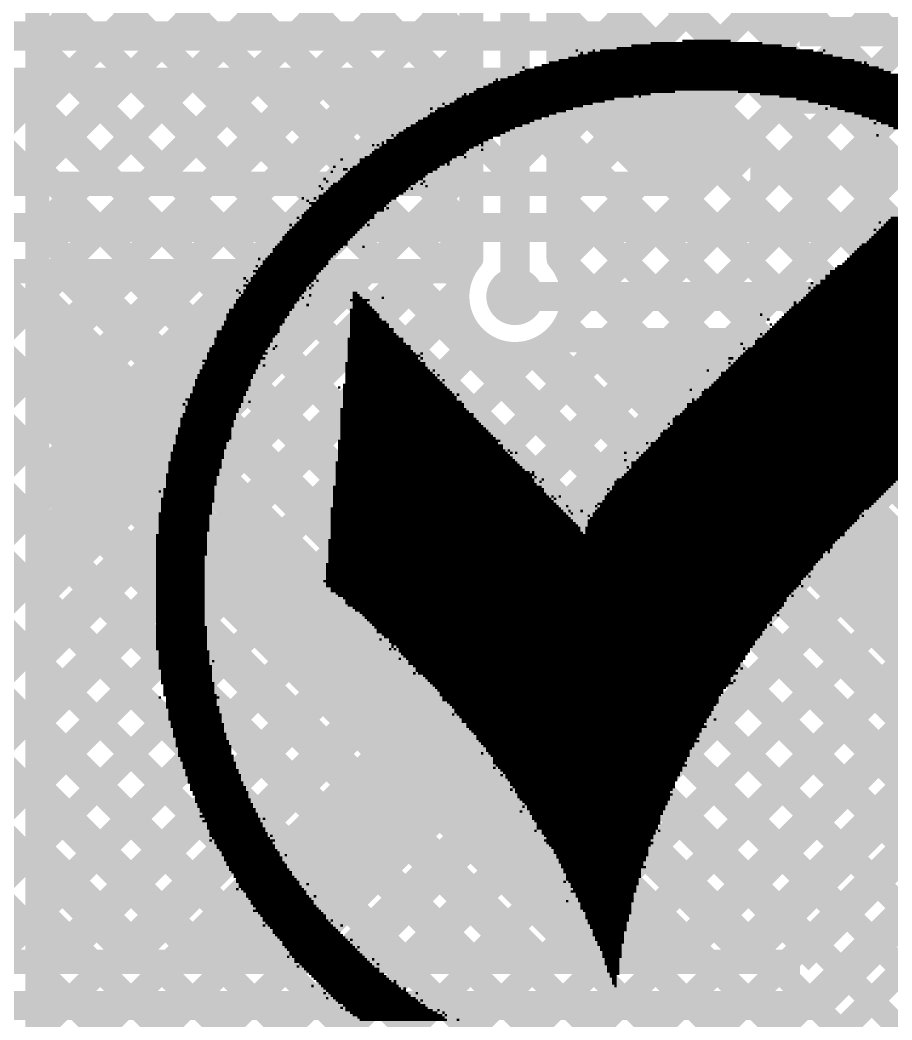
# Model space of a CAD drawing. Header units: millimetres. Extents: x 0.79 to 4.38, y 0.99 to 3.94.
# Drawn here: x 1.6088 to 1.9685, y 2.054 to 2.4666 of the extents above; entities that cross this region are included whole.
import ezdxf

# ---------------------------------------------------------------- set-up
doc = ezdxf.new("R2010")
doc.units = ezdxf.units.MM
doc.header["$MEASUREMENT"] = 0
for name, color, linetype in [('BottomLayer', 5, 'Continuous'), ('MultiLayer', 9, 'Continuous'), ('TopLayer', 1, 'Continuous'), ('TopOverlay', 2, 'Continuous'), ('ViaHoleLayer', 16, 'Continuous')]:
    doc.layers.add(name, color=color, linetype=linetype)

msp = doc.modelspace()

# ---------------------------------------------------------------- linework, layer by layer
at = {"layer": 'BottomLayer'}
for points, const_width in [([(1.53218, 2.86), (1.9304, 2.46179)], 0.012), ([(1.616, 2.738), (1.92, 2.434)], 0.012), ([(1.09672, 2.69337), (1.71209, 2.078)], 0.01), ([(1.09672, 2.66509), (1.68381, 2.078)], 0.01), ([(1.9304, 2.46179), (2.65479, 2.46179)], 0.012), ([(1.425, 2.46), (1.85582, 2.46)], 0.012), ([(1.85582, 2.46), (1.91001, 2.40581)], 0.012), ([(1.47379, 2.442), (1.84836, 2.442)], 0.01), ([(1.57437, 2.442), (1.61737, 2.399)], 0.01), ([(1.57876, 2.399), (1.62176, 2.442)], 0.01), ([(1.60265, 2.442), (1.64565, 2.399)], 0.01), ([(1.60704, 2.399), (1.65004, 2.442)], 0.01), ([(1.63094, 2.442), (1.67394, 2.399)], 0.01), ([(1.63532, 2.399), (1.67832, 2.442)], 0.01), ([(1.65922, 2.442), (1.70222, 2.399)], 0.01), ([(1.66361, 2.399), (1.70661, 2.442)], 0.01), ([(1.68751, 2.442), (1.73051, 2.399)], 0.01), ([(1.69189, 2.399), (1.73489, 2.442)], 0.01), ([(1.71579, 2.442), (1.75879, 2.399)], 0.01), ([(1.72018, 2.399), (1.76318, 2.442)], 0.01), ([(1.74407, 2.442), (1.78707, 2.399)], 0.01), ([(1.74846, 2.399), (1.79146, 2.442)], 0.01), ([(1.77236, 2.442), (1.81536, 2.399)], 0.01), ([(1.77675, 2.399), (1.81975, 2.442)], 0.01), ([(1.80064, 2.442), (1.84364, 2.399)], 0.01), ([(1.80503, 2.399), (1.84803, 2.442)], 0.01), ([(1.82893, 2.442), (1.87193, 2.399)], 0.01), ([(1.84836, 2.442), (1.89136, 2.399)], 0.01), ([(1.92, 2.434), (2.488, 2.434)], 0.012), ([(1.83331, 2.399), (1.86234, 2.42802)], 0.01), ([(1.8616, 2.399), (1.87648, 2.41388)], 0.01), ([(1.91001, 2.40581), (2.63081, 2.40581)], 0.012), ([(1.52847, 2.399), (1.89136, 2.399)], 0.01), ([(1.52847, 2.381), (2.461, 2.381)], 0.012), ([(1.034, 1.76939), (1.62761, 2.363)], 0.01), ([(1.39617, 2.10327), (1.65589, 2.363)], 0.01), ([(1.43262, 2.11144), (1.68418, 2.363)], 0.01), ([(1.45317, 2.10371), (1.71246, 2.363)], 0.01), ([(1.46759, 2.08984), (1.74075, 2.363)], 0.01), ([(1.48403, 2.078), (1.76903, 2.363)], 0.01), ([(1.53593, 2.363), (1.79162, 2.363)], 0.01), ([(1.54023, 2.363), (1.82523, 2.078)], 0.01), ([(1.56852, 2.363), (1.85352, 2.078)], 0.01), ([(1.5968, 2.363), (1.8818, 2.078)], 0.01), ([(1.62508, 2.363), (1.91008, 2.078)], 0.01), ([(1.65337, 2.363), (1.93446, 2.08191)], 0.01), ([(1.68165, 2.363), (1.9486, 2.09605)], 0.01), ([(1.70994, 2.363), (1.96274, 2.1102)], 0.01), ([(1.73822, 2.363), (1.97688, 2.12434)], 0.01), ([(1.76651, 2.363), (1.99103, 2.13848)], 0.01), ([(1.51231, 2.078), (1.78932, 2.355)], 0.01), ([(1.813, 2.35253), (2.631, 2.35253)], 0.012), ([(1.52394, 2.35101), (1.79695, 2.078)], 0.01), ([(1.50988, 2.33679), (1.76866, 2.078)], 0.01), ([(1.5406, 2.078), (1.79726, 2.33466)], 0.01), ([(1.59717, 2.078), (1.85369, 2.33453)], 0.01), ([(1.62545, 2.078), (1.88198, 2.33453)], 0.01), ([(1.65374, 2.078), (1.91026, 2.33453)], 0.01), ([(1.68202, 2.078), (1.93855, 2.33453)], 0.01), ([(1.7103, 2.078), (1.96683, 2.33453)], 0.01), ([(1.73859, 2.078), (1.99512, 2.33453)], 0.01), ([(1.76687, 2.078), (2.0234, 2.33453)], 0.01), ([(1.79516, 2.078), (2.05168, 2.33453)], 0.01), ([(1.82344, 2.078), (2.07997, 2.33453)], 0.01), ([(1.82552, 2.33227), (2.00517, 2.15262)], 0.01), ([(1.82859, 2.33453), (2.61541, 2.33453)], 0.01), ([(1.85155, 2.33453), (2.01931, 2.16677)], 0.01), ([(1.87983, 2.33453), (2.03345, 2.18091)], 0.01), ([(1.90812, 2.33453), (2.04759, 2.19505)], 0.01), ([(1.9364, 2.33453), (2.06174, 2.20919)], 0.01), ([(1.96468, 2.33453), (2.07588, 2.22333)], 0.01), ([(1.56888, 2.078), (1.82097, 2.33009)], 0.01), ([(1.49945, 2.31893), (1.74038, 2.078)], 0.01), ([(1.85173, 2.078), (2.08878, 2.31505)], 0.01), ([(1.88001, 2.078), (2.08885, 2.28684)], 0.01), ([(1.90829, 2.078), (2.10749, 2.27719)], 0.01), ([(1.93054, 2.078), (2.12724, 2.2747)], 0.01), ([(1.938, 2.06), (2.143, 2.265)], 0.012), ([(1.47689, 2.25663), (1.65553, 2.078)], 0.01), ([(1.47047, 2.23477), (1.62724, 2.078)], 0.01), ([(1.47379, 2.078), (1.93054, 2.078)], 0.01), ([(1.425, 2.06), (1.938, 2.06)], 0.012)]:
    msp.add_lwpolyline(points, dxfattribs=dict(at, const_width=const_width))
at = {"layer": 'BottomLayer', "const_width": 0.01}
msp.add_lwpolyline([(1.82859, 2.33453, -0.816914), (1.79162, 2.363)], format="xyb", dxfattribs=at)
at = {"layer": 'BottomLayer'}
for points, const_width in [([(1.78912, 2.363, 1), (1.79412, 2.363, 1)], 0.005), ([(1.80709, 2.35253, 1), (1.81891, 2.35253, 1)], 0.01181), ([(1.82609, 2.33453, 1), (1.83109, 2.33453, 1)], 0.005)]:
    msp.add_lwpolyline(points, format="xyb", close=True, dxfattribs=dict(at, const_width=const_width))
at = {"layer": 'MultiLayer', "const_width": 0.01181}
msp.add_lwpolyline([(1.80709, 2.35253, 1), (1.81891, 2.35253, 1)], format="xyb", close=True, dxfattribs=at)
at = {"layer": 'TopLayer'}
for points, const_width in [([(1.813, 2.35253), (1.813, 3.136)], 0.012), ([(1.795, 2.36811), (1.795, 3.12041)], 0.01), ([(1.831, 2.36811), (1.831, 3.12041)], 0.01), ([(1.616, 1.7615), (1.616, 2.98954)], 0.01), ([(1.831, 2.46739), (2.09367, 2.73006)], 0.01), ([(1.831, 2.44194), (2.09367, 2.70461)], 0.01), ([(1.831, 2.41648), (2.09367, 2.67915)], 0.01), ([(1.831, 2.39103), (2.09367, 2.6537)], 0.01), ([(1.616, 2.63512), (1.795, 2.45612)], 0.01), ([(1.616, 2.45604), (1.795, 2.63504)], 0.01), ([(1.83213, 2.3667), (2.09367, 2.62824)], 0.01), ([(1.616, 2.60967), (1.795, 2.43067)], 0.01), ([(1.616, 2.43059), (1.795, 2.60959)], 0.01), ([(1.831, 2.59831), (2.038, 2.39131)], 0.01), ([(1.616, 2.58421), (1.795, 2.40521)], 0.01), ([(1.616, 2.40513), (1.795, 2.58413)], 0.01), ([(1.831, 2.57286), (2.038, 2.36586)], 0.01), ([(1.616, 2.55875), (1.795, 2.37975)], 0.01), ([(1.616, 2.37967), (1.795, 2.55867)], 0.01), ([(1.831, 2.5474), (2.038, 2.3404)], 0.01), ([(1.83544, 2.34455), (2.03401, 2.54312)], 0.01), ([(1.616, 2.5333), (1.79013, 2.35917)], 0.01), ([(1.616, 2.35422), (1.795, 2.53322)], 0.01), ([(1.831, 2.52195), (2.038, 2.31495)], 0.01), ([(1.616, 2.09966), (2.03657, 2.52023)], 0.01), ([(1.616, 2.50784), (2.19932, 1.92452)], 0.01), ([(1.616, 2.32876), (1.795, 2.50776)], 0.01), ([(1.616, 2.0742), (2.038, 2.4962)], 0.01), ([(1.831, 2.49649), (2.38643, 1.94106)], 0.01), ([(1.616, 2.48239), (2.40739, 1.691)], 0.01), ([(1.616, 2.30331), (1.795, 2.48231)], 0.01), ([(1.831, 2.47103), (2.36203, 1.94)], 0.01), ([(1.616, 2.04875), (2.038, 2.47075)], 0.01), ([(1.616, 2.45693), (2.38193, 1.691)], 0.01), ([(1.616, 2.27785), (1.795, 2.45685)], 0.01), ([(1.616, 2.02329), (2.038, 2.44529)], 0.01), ([(1.831, 2.44558), (2.33658, 1.94)], 0.01), ([(1.616, 2.43148), (2.35648, 1.691)], 0.01), ([(1.616, 2.25239), (1.795, 2.4314)], 0.01), ([(1.616, 1.99784), (2.038, 2.41984)], 0.01), ([(1.831, 2.42012), (2.31112, 1.94)], 0.01), ([(1.616, 2.40602), (2.33102, 1.691)], 0.01), ([(1.616, 2.22694), (1.795, 2.40594)], 0.01), ([(1.616, 1.97238), (2.038, 2.39438)], 0.01), ([(1.831, 2.39467), (2.28567, 1.94)], 0.01), ([(1.616, 2.38056), (2.30556, 1.691)], 0.01), ([(1.616, 2.20148), (1.795, 2.38048)], 0.01), ([(1.616, 1.94693), (2.038, 2.36893)], 0.01), ([(1.831, 2.36921), (2.26021, 1.94)], 0.01), ([(1.616, 2.35511), (2.23061, 1.7405)], 0.01), ([(1.616, 2.17603), (1.78939, 2.34942)], 0.01), ([(1.616, 1.92147), (2.038, 2.34347)], 0.01), ([(1.83381, 2.34095), (2.22999, 1.94476)], 0.01), ([(1.616, 2.15057), (1.79882, 2.3334)], 0.01), ([(1.616, 2.12512), (1.82098, 2.33009)], 0.01), ([(1.616, 2.32965), (2.20515, 1.7405)], 0.01), ([(1.81964, 2.32966), (2.20845, 1.94085)], 0.01), ([(1.616, 1.89601), (2.038, 2.31801)], 0.01), ([(1.616, 2.3042), (2.1797, 1.7405)], 0.01), ([(1.616, 1.87056), (2.04162, 2.29618)], 0.01), ([(1.616, 1.8451), (2.05422, 2.28332)], 0.01), ([(1.616, 2.27874), (2.15424, 1.7405)], 0.01), ([(1.616, 1.81965), (2.06695, 2.2706)], 0.01), ([(1.616, 1.79419), (2.07968, 2.25787)], 0.01), ([(1.616, 2.25329), (2.12879, 1.7405)], 0.01), ([(1.616, 1.76873), (2.0924, 2.24514)], 0.01), ([(1.63422, 1.7615), (2.10513, 2.23241)], 0.01), ([(1.616, 2.22783), (2.10333, 1.7405)], 0.01), ([(1.65968, 1.7615), (2.11786, 2.21968)], 0.01), ([(1.68513, 1.7615), (2.13059, 2.20696)], 0.01), ([(1.616, 2.20237), (2.07787, 1.7405)], 0.01), ([(1.616, 2.17692), (2.05242, 1.7405)], 0.01), ([(1.616, 2.15146), (2.02696, 1.7405)], 0.01), ([(1.616, 2.12601), (2.00151, 1.7405)], 0.01), ([(1.616, 2.10055), (1.97605, 1.7405)], 0.01), ([(1.616, 2.07509), (1.95629, 1.7348)], 0.01), ([(1.616, 2.04964), (1.94759, 1.71805)], 0.01)]:
    msp.add_lwpolyline(points, dxfattribs=dict(at, const_width=const_width))
at = {"layer": 'TopLayer', "const_width": 0.01}
for points in [[(1.83681, 2.35253, -1.440035), (1.795, 2.36811)], [(1.831, 2.36811, -0.18034), (1.83681, 2.35253)]]:
    msp.add_lwpolyline(points, format="xyb", dxfattribs=at)
at = {"layer": 'TopLayer'}
for points, const_width in [([(1.7925, 2.36811, 1), (1.7975, 2.36811, 1)], 0.005), ([(1.8285, 2.36811, 1), (1.8335, 2.36811, 1)], 0.005), ([(1.80709, 2.35253, 1), (1.81891, 2.35253, 1)], 0.01181), ([(1.83431, 2.35253, 1), (1.83931, 2.35253, 1)], 0.005), ([(1.83431, 2.35253, 1), (1.83931, 2.35253, 1)], 0.005)]:
    msp.add_lwpolyline(points, format="xyb", close=True, dxfattribs=dict(at, const_width=const_width))
at = {"layer": 'TopOverlay', "const_width": 0.001}
for points in [[(1.855, 2.455), (1.929, 2.455)], [(1.861, 2.456), (1.923, 2.456)], [(1.869, 2.457), (1.915, 2.457)], [(1.882, 2.458), (1.902, 2.458)], [(1.835, 2.451), (1.948, 2.451)], [(1.838, 2.454), (1.839, 2.454)], [(1.839, 2.452), (1.944, 2.452)], [(1.84, 2.453), (1.841, 2.453)], [(1.843, 2.453), (1.94, 2.453)], [(1.845, 2.454), (1.846, 2.454)], [(1.848, 2.454), (1.936, 2.454)], [(1.94, 2.454), (1.941, 2.454)], [(1.816, 2.447), (1.817, 2.447)], [(1.821, 2.447), (1.963, 2.447)], [(1.824, 2.448), (1.959, 2.448)], [(1.827, 2.449), (1.956, 2.449)], [(1.831, 2.45), (1.953, 2.45)], [(1.957, 2.449), (1.958, 2.449)], [(1.81, 2.443), (1.973, 2.443)], [(1.813, 2.444), (1.971, 2.444)], [(1.815, 2.445), (1.968, 2.445)], [(1.817, 2.446), (1.965, 2.446)], [(1.8, 2.439), (1.983, 2.439)], [(1.802, 2.44), (1.981, 2.44)], [(1.804, 2.441), (1.979, 2.441)], [(1.805, 2.442), (1.806, 2.442)], [(1.807, 2.442), (1.976, 2.442)], [(1.791, 2.435), (1.862, 2.435)], [(1.792, 2.436), (1.793, 2.436)], [(1.794, 2.436), (1.869, 2.436)], [(1.796, 2.437), (1.879, 2.437)], [(1.797, 2.438), (1.986, 2.438)], [(1.864, 2.435), (1.865, 2.435)], [(1.905, 2.437), (1.987, 2.437)], [(1.914, 2.436), (1.99, 2.436)], [(1.922, 2.435), (1.991, 2.435)], [(1.778, 2.43), (1.779, 2.43)], [(1.781, 2.43), (1.837, 2.43)], [(1.783, 2.432), (1.784, 2.432)], [(1.784, 2.431), (1.841, 2.431)], [(1.786, 2.432), (1.845, 2.432)], [(1.788, 2.433), (1.85, 2.433)], [(1.789, 2.434), (1.854, 2.434)], [(1.929, 2.434), (1.995, 2.434)], [(1.934, 2.433), (1.996, 2.433)], [(1.938, 2.432), (1.997, 2.432)], [(1.941, 2.43), (1.942, 2.43)], [(1.943, 2.431), (2, 2.431)], [(1.946, 2.43), (2.001, 2.43)], [(1.775, 2.426), (1.824, 2.426)], [(1.777, 2.427), (1.827, 2.427)], [(1.778, 2.428), (1.83, 2.428)], [(1.78, 2.429), (1.834, 2.429)], [(1.949, 2.429), (2.003, 2.429)], [(1.953, 2.428), (2.005, 2.428)], [(1.956, 2.427), (2.006, 2.427)], [(1.959, 2.426), (2.008, 2.426)], [(1.768, 2.422), (1.813, 2.422)], [(1.77, 2.423), (1.816, 2.423)], [(1.772, 2.424), (1.819, 2.424)], [(1.773, 2.425), (1.821, 2.425)], [(1.961, 2.424), (1.962, 2.424)], [(1.962, 2.425), (2.01, 2.425)], [(1.964, 2.424), (2.012, 2.424)], [(1.967, 2.423), (2.095, 2.423)], [(1.969, 2.422), (2.096, 2.422)], [(1.762, 2.419), (1.763, 2.419)], [(1.763, 2.418), (1.804, 2.418)], [(1.764, 2.419), (1.807, 2.419)], [(1.765, 2.42), (1.809, 2.42)], [(1.767, 2.421), (1.811, 2.421)], [(1.962, 2.419), (1.963, 2.419)], [(1.754, 2.415), (1.755, 2.415)], [(1.756, 2.415), (1.757, 2.415)], [(1.757, 2.414), (1.796, 2.414)], [(1.758, 2.416), (1.759, 2.416)], [(1.758, 2.415), (1.798, 2.415)], [(1.76, 2.417), (1.802, 2.417)], [(1.76, 2.416), (1.8, 2.416)], [(1.799, 2.415), (1.8, 2.415)], [(1.751, 2.41), (1.789, 2.41)], [(1.753, 2.411), (1.792, 2.411)], [(1.754, 2.412), (1.793, 2.412)], [(1.755, 2.413), (1.794, 2.413)], [(1.792, 2.41), (1.793, 2.41)], [(1.799, 2.413), (1.8, 2.413)], [(1.738, 2.406), (1.739, 2.406)], [(1.741, 2.409), (1.742, 2.409)], [(1.746, 2.406), (1.782, 2.406)], [(1.748, 2.407), (1.784, 2.407)], [(1.749, 2.409), (1.787, 2.409)], [(1.749, 2.408), (1.786, 2.408)], [(1.785, 2.407), (1.786, 2.407)], [(1.737, 2.404), (1.738, 2.404)], [(1.742, 2.405), (1.744, 2.405)], [(1.742, 2.402), (1.776, 2.402)], [(1.743, 2.403), (1.777, 2.403)], [(1.744, 2.404), (1.779, 2.404)], [(1.745, 2.405), (1.781, 2.405)], [(1.732, 2.398), (1.733, 2.398)], [(1.733, 2.397), (1.734, 2.397)], [(1.734, 2.401), (1.735, 2.401)], [(1.735, 2.4), (1.736, 2.4)], [(1.736, 2.397), (1.769, 2.397)], [(1.737, 2.398), (1.77, 2.398)], [(1.738, 2.399), (1.772, 2.399)], [(1.74, 2.4), (1.773, 2.4)], [(1.741, 2.401), (1.775, 2.401)], [(1.77, 2.397), (1.771, 2.397)], [(1.774, 2.399), (1.775, 2.399)], [(1.775, 2.4), (1.776, 2.4)], [(1.776, 2.398), (1.777, 2.398)], [(1.725, 2.393), (1.726, 2.393)], [(1.73, 2.393), (1.731, 2.393)], [(1.732, 2.394), (1.765, 2.394)], [(1.732, 2.393), (1.764, 2.393)], [(1.734, 2.395), (1.767, 2.395)], [(1.735, 2.396), (1.768, 2.396)], [(1.727, 2.392), (1.728, 2.392)], [(1.728, 2.391), (1.761, 2.391)], [(1.728, 2.389), (1.759, 2.389)], [(1.729, 2.39), (1.76, 2.39)], [(1.731, 2.392), (1.762, 2.392)], [(1.76, 2.389), (1.761, 2.389)], [(1.723, 2.385), (1.724, 2.385)], [(1.725, 2.386), (1.755, 2.386)], [(1.725, 2.385), (1.755, 2.385)], [(1.726, 2.387), (1.756, 2.387)], [(1.727, 2.388), (1.759, 2.388)], [(1.968, 2.385), (2.137, 2.385)], [(1.72, 2.382), (1.721, 2.382)], [(1.721, 2.381), (1.75, 2.381)], [(1.722, 2.382), (1.751, 2.382)], [(1.723, 2.383), (1.752, 2.383)], [(1.724, 2.384), (1.753, 2.384)], [(1.752, 2.382), (1.753, 2.382)], [(1.963, 2.383), (1.964, 2.383)], [(1.964, 2.381), (2.141, 2.381)], [(1.965, 2.382), (2.139, 2.382)], [(1.966, 2.383), (2.138, 2.383)], [(1.967, 2.384), (2.137, 2.384)], [(1.717, 2.377), (1.746, 2.377)], [(1.718, 2.378), (1.747, 2.378)], [(1.719, 2.379), (1.748, 2.379)], [(1.72, 2.38), (1.749, 2.38)], [(1.96, 2.377), (2.133, 2.377)], [(1.961, 2.38), (1.962, 2.38)], [(1.961, 2.378), (2.136, 2.378)], [(1.962, 2.379), (2.138, 2.379)], [(1.963, 2.38), (2.14, 2.38)], [(1.714, 2.373), (1.742, 2.373)], [(1.715, 2.374), (1.744, 2.374)], [(1.716, 2.375), (1.744, 2.375)], [(1.717, 2.376), (1.745, 2.376)], [(1.75, 2.373), (1.751, 2.373)], [(1.955, 2.373), (2.124, 2.373)], [(1.956, 2.374), (2.126, 2.374)], [(1.958, 2.375), (2.129, 2.375)], [(1.959, 2.376), (2.131, 2.376)], [(1.711, 2.369), (1.738, 2.369)], [(1.712, 2.37), (1.739, 2.37)], [(1.713, 2.372), (1.741, 2.372)], [(1.713, 2.371), (1.74, 2.371)], [(1.951, 2.369), (2.115, 2.369)], [(1.952, 2.37), (2.117, 2.37)], [(1.953, 2.371), (2.119, 2.371)], [(1.954, 2.372), (2.122, 2.372)], [(1.706, 2.365), (1.707, 2.365)], [(1.707, 2.368), (1.708, 2.368)], [(1.707, 2.364), (1.734, 2.364)], [(1.708, 2.365), (1.735, 2.365)], [(1.709, 2.367), (1.736, 2.367)], [(1.709, 2.366), (1.736, 2.366)], [(1.71, 2.368), (1.737, 2.368)], [(1.945, 2.364), (2.104, 2.364)], [(1.946, 2.365), (2.105, 2.365)], [(1.948, 2.366), (2.108, 2.366)], [(1.949, 2.367), (2.11, 2.367)], [(1.95, 2.368), (2.112, 2.368)], [(1.701, 2.36), (1.702, 2.36)], [(1.704, 2.36), (1.731, 2.36)], [(1.705, 2.363), (1.733, 2.363)], [(1.705, 2.361), (1.731, 2.361)], [(1.706, 2.362), (1.732, 2.362)], [(1.941, 2.361), (2.097, 2.361)], [(1.941, 2.36), (2.095, 2.36)], [(1.943, 2.363), (2.101, 2.363)], [(1.943, 2.362), (2.099, 2.362)], [(1.701, 2.357), (1.728, 2.357)], [(1.702, 2.359), (1.703, 2.359)], [(1.702, 2.356), (1.727, 2.356)], [(1.703, 2.358), (1.729, 2.358)], [(1.704, 2.359), (1.73, 2.359)], [(1.728, 2.356), (1.729, 2.356)], [(1.729, 2.357), (1.73, 2.357)], [(1.731, 2.359), (1.732, 2.359)], [(1.934, 2.356), (1.935, 2.356)], [(1.935, 2.358), (1.936, 2.358)], [(1.936, 2.356), (2.088, 2.356)], [(1.937, 2.357), (2.09, 2.357)], [(1.939, 2.359), (2.093, 2.359)], [(1.939, 2.358), (2.091, 2.358)], [(1.698, 2.355), (1.699, 2.355)], [(1.699, 2.354), (1.7, 2.354)], [(1.699, 2.352), (1.724, 2.352)], [(1.7, 2.353), (1.725, 2.353)], [(1.701, 2.355), (1.727, 2.355)], [(1.701, 2.354), (1.726, 2.354)], [(1.725, 2.352), (1.726, 2.352)], [(1.728, 2.353), (1.729, 2.353)], [(1.746, 2.354), (1.748, 2.354)], [(1.746, 2.353), (1.749, 2.353)], [(1.746, 2.352), (1.75, 2.352)], [(1.758, 2.352), (1.759, 2.352)], [(1.932, 2.352), (2.084, 2.352)], [(1.933, 2.353), (2.083, 2.353)], [(1.934, 2.354), (2.084, 2.354)], [(1.935, 2.355), (2.085, 2.355)], [(1.697, 2.349), (1.722, 2.349)], [(1.697, 2.348), (1.722, 2.348)], [(1.698, 2.351), (1.724, 2.351)], [(1.698, 2.35), (1.723, 2.35)], [(1.727, 2.349), (1.728, 2.349)], [(1.745, 2.351), (1.753, 2.351)], [(1.746, 2.35), (1.752, 2.35)], [(1.746, 2.349), (1.753, 2.349)], [(1.746, 2.348), (1.754, 2.348)], [(1.927, 2.348), (2.086, 2.348)], [(1.928, 2.35), (1.929, 2.35)], [(1.928, 2.349), (2.086, 2.349)], [(1.93, 2.35), (2.085, 2.35)], [(1.931, 2.351), (2.085, 2.351)], [(1.694, 2.345), (1.72, 2.345)], [(1.694, 2.344), (1.719, 2.344)], [(1.695, 2.347), (1.721, 2.347)], [(1.695, 2.346), (1.72, 2.346)], [(1.745, 2.347), (1.755, 2.347)], [(1.745, 2.346), (1.756, 2.346)], [(1.745, 2.345), (1.757, 2.345)], [(1.745, 2.344), (1.757, 2.344)], [(1.914, 2.345), (1.915, 2.345)], [(1.923, 2.344), (2.089, 2.344)], [(1.924, 2.345), (2.088, 2.345)], [(1.925, 2.346), (2.088, 2.346)], [(1.926, 2.347), (2.087, 2.347)], [(1.692, 2.34), (1.716, 2.34)], [(1.693, 2.342), (1.718, 2.342)], [(1.693, 2.341), (1.717, 2.341)], [(1.694, 2.343), (1.718, 2.343)], [(1.745, 2.343), (1.758, 2.343)], [(1.745, 2.342), (1.76, 2.342)], [(1.745, 2.341), (1.761, 2.341)], [(1.745, 2.34), (1.761, 2.34)], [(1.917, 2.343), (1.918, 2.343)], [(1.918, 2.341), (1.919, 2.341)], [(1.919, 2.34), (2.058, 2.34)], [(1.92, 2.341), (2.059, 2.341)], [(1.921, 2.342), (2.061, 2.342)], [(1.922, 2.343), (2.063, 2.343)], [(1.69, 2.338), (1.716, 2.338)], [(1.69, 2.337), (1.715, 2.337)], [(1.69, 2.336), (1.714, 2.336)], [(1.692, 2.339), (1.716, 2.339)], [(1.745, 2.339), (1.763, 2.339)], [(1.745, 2.338), (1.763, 2.338)], [(1.745, 2.337), (1.764, 2.337)], [(1.745, 2.336), (1.765, 2.336)], [(1.914, 2.337), (1.915, 2.337)], [(1.915, 2.336), (2.051, 2.336)], [(1.916, 2.337), (2.052, 2.337)], [(1.917, 2.338), (2.054, 2.338)], [(1.918, 2.339), (2.055, 2.339)], [(1.687, 2.331), (1.711, 2.331)], [(1.688, 2.332), (1.712, 2.332)], [(1.689, 2.335), (1.713, 2.335)], [(1.689, 2.334), (1.713, 2.334)], [(1.689, 2.333), (1.712, 2.333)], [(1.713, 2.331), (1.714, 2.331)], [(1.714, 2.332), (1.715, 2.332)], [(1.744, 2.335), (1.767, 2.335)], [(1.744, 2.334), (1.767, 2.334)], [(1.744, 2.333), (1.768, 2.333)], [(1.744, 2.332), (1.77, 2.332)], [(1.744, 2.331), (1.77, 2.331)], [(1.906, 2.333), (1.907, 2.333)], [(1.907, 2.331), (1.908, 2.331)], [(1.909, 2.331), (2.043, 2.331)], [(1.911, 2.332), (2.044, 2.332)], [(1.912, 2.334), (2.047, 2.334)], [(1.912, 2.333), (2.046, 2.333)], [(1.913, 2.335), (2.049, 2.335)], [(1.686, 2.329), (1.711, 2.329)], [(1.686, 2.328), (1.709, 2.328)], [(1.686, 2.327), (1.71, 2.327)], [(1.687, 2.33), (1.71, 2.33)], [(1.744, 2.33), (1.771, 2.33)], [(1.744, 2.329), (1.772, 2.329)], [(1.744, 2.328), (1.774, 2.328)], [(1.744, 2.327), (1.773, 2.327)], [(1.774, 2.329), (1.775, 2.329)], [(1.774, 2.327), (1.775, 2.327)], [(1.901, 2.327), (1.903, 2.327)], [(1.905, 2.327), (2.036, 2.327)], [(1.906, 2.328), (2.038, 2.328)], [(1.907, 2.329), (2.04, 2.329)], [(1.908, 2.33), (2.041, 2.33)], [(1.684, 2.326), (1.708, 2.326)], [(1.684, 2.324), (1.707, 2.324)], [(1.684, 2.323), (1.707, 2.323)], [(1.685, 2.325), (1.708, 2.325)], [(1.709, 2.324), (1.71, 2.324)], [(1.743, 2.325), (1.776, 2.325)], [(1.743, 2.324), (1.776, 2.324)], [(1.743, 2.323), (1.777, 2.323)], [(1.744, 2.326), (1.774, 2.326)], [(1.901, 2.325), (1.902, 2.325)], [(1.901, 2.323), (2.03, 2.323)], [(1.902, 2.324), (2.031, 2.324)], [(1.903, 2.325), (2.033, 2.325)], [(1.904, 2.326), (2.035, 2.326)], [(1.682, 2.32), (1.705, 2.32)], [(1.682, 2.319), (1.705, 2.319)], [(1.683, 2.322), (1.706, 2.322)], [(1.683, 2.321), (1.706, 2.321)], [(1.743, 2.322), (1.778, 2.322)], [(1.743, 2.321), (1.779, 2.321)], [(1.743, 2.32), (1.78, 2.32)], [(1.743, 2.319), (1.781, 2.319)], [(1.779, 2.322), (1.78, 2.322)], [(1.781, 2.32), (1.782, 2.32)], [(1.892, 2.322), (1.893, 2.322)], [(1.897, 2.319), (2.024, 2.319)], [(1.898, 2.321), (2.027, 2.321)], [(1.898, 2.32), (2.026, 2.32)], [(1.9, 2.322), (2.028, 2.322)], [(1.68, 2.315), (1.703, 2.315)], [(1.681, 2.318), (1.704, 2.318)], [(1.681, 2.317), (1.704, 2.317)], [(1.681, 2.316), (1.704, 2.316)], [(1.74, 2.315), (1.741, 2.315)], [(1.742, 2.316), (1.784, 2.316)], [(1.742, 2.315), (1.785, 2.315)], [(1.743, 2.318), (1.782, 2.318)], [(1.743, 2.317), (1.783, 2.317)], [(1.783, 2.318), (1.784, 2.318)], [(1.893, 2.315), (2.018, 2.315)], [(1.894, 2.316), (2.02, 2.316)], [(1.895, 2.317), (2.022, 2.317)], [(1.896, 2.318), (2.023, 2.318)], [(1.679, 2.312), (1.702, 2.312)], [(1.679, 2.311), (1.701, 2.311)], [(1.68, 2.314), (1.703, 2.314)], [(1.68, 2.313), (1.702, 2.313)], [(1.742, 2.314), (1.786, 2.314)], [(1.742, 2.313), (1.787, 2.313)], [(1.742, 2.312), (1.788, 2.312)], [(1.742, 2.311), (1.789, 2.311)], [(1.789, 2.312), (1.79, 2.312)], [(1.885, 2.314), (1.886, 2.314)], [(1.889, 2.311), (2.012, 2.311)], [(1.89, 2.313), (2.015, 2.313)], [(1.89, 2.312), (2.014, 2.312)], [(1.891, 2.314), (2.017, 2.314)], [(1.676, 2.308), (1.677, 2.308)], [(1.677, 2.31), (1.701, 2.31)], [(1.677, 2.307), (1.7, 2.307)], [(1.678, 2.309), (1.701, 2.309)], [(1.678, 2.308), (1.7, 2.308)], [(1.703, 2.309), (1.704, 2.309)], [(1.742, 2.31), (1.789, 2.31)], [(1.742, 2.309), (1.791, 2.309)], [(1.742, 2.308), (1.792, 2.308)], [(1.742, 2.307), (1.792, 2.307)], [(1.884, 2.308), (2.009, 2.308)], [(1.884, 2.307), (2.007, 2.307)], [(1.886, 2.31), (1.887, 2.31)], [(1.886, 2.309), (2.01, 2.309)], [(1.888, 2.31), (2.011, 2.31)], [(1.676, 2.304), (1.698, 2.304)], [(1.676, 2.303), (1.698, 2.303)], [(1.677, 2.306), (1.699, 2.306)], [(1.677, 2.305), (1.699, 2.305)], [(1.741, 2.306), (1.793, 2.306)], [(1.741, 2.305), (1.794, 2.305)], [(1.741, 2.304), (1.796, 2.304)], [(1.741, 2.303), (1.796, 2.303)], [(1.879, 2.303), (2.002, 2.303)], [(1.881, 2.304), (2.003, 2.304)], [(1.882, 2.305), (2.005, 2.305)], [(1.883, 2.306), (2.006, 2.306)], [(1.674, 2.298), (1.696, 2.298)], [(1.675, 2.302), (1.698, 2.302)], [(1.675, 2.301), (1.697, 2.301)], [(1.675, 2.3), (1.697, 2.3)], [(1.675, 2.299), (1.697, 2.299)], [(1.741, 2.302), (1.797, 2.302)], [(1.741, 2.301), (1.798, 2.301)], [(1.741, 2.3), (1.799, 2.3)], [(1.741, 2.299), (1.8, 2.299)], [(1.741, 2.298), (1.801, 2.298)], [(1.876, 2.3), (1.877, 2.3)], [(1.876, 2.298), (1.996, 2.298)], [(1.877, 2.299), (1.997, 2.299)], [(1.878, 2.302), (2.001, 2.302)], [(1.878, 2.301), (2, 2.301)], [(1.878, 2.3), (1.998, 2.3)], [(1.673, 2.295), (1.696, 2.295)], [(1.673, 2.294), (1.696, 2.294)], [(1.674, 2.297), (1.696, 2.297)], [(1.674, 2.296), (1.696, 2.296)], [(1.741, 2.297), (1.802, 2.297)], [(1.741, 2.296), (1.803, 2.296)], [(1.741, 2.295), (1.804, 2.295)], [(1.741, 2.294), (1.805, 2.294)], [(1.872, 2.294), (1.991, 2.294)], [(1.873, 2.296), (1.993, 2.296)], [(1.873, 2.295), (1.993, 2.295)], [(1.874, 2.297), (1.995, 2.297)], [(1.672, 2.291), (1.694, 2.291)], [(1.672, 2.29), (1.694, 2.29)], [(1.673, 2.293), (1.695, 2.293)], [(1.673, 2.292), (1.694, 2.292)], [(1.74, 2.293), (1.807, 2.293)], [(1.74, 2.292), (1.806, 2.292)], [(1.74, 2.291), (1.808, 2.291)], [(1.74, 2.29), (1.808, 2.29)], [(1.867, 2.292), (1.868, 2.292)], [(1.868, 2.29), (1.987, 2.29)], [(1.869, 2.292), (1.988, 2.292)], [(1.869, 2.291), (1.987, 2.291)], [(1.871, 2.293), (1.989, 2.293)], [(1.671, 2.288), (1.693, 2.288)], [(1.671, 2.287), (1.693, 2.287)], [(1.671, 2.286), (1.693, 2.286)], [(1.672, 2.289), (1.693, 2.289)], [(1.74, 2.289), (1.809, 2.289)], [(1.74, 2.288), (1.81, 2.288)], [(1.74, 2.287), (1.811, 2.287)], [(1.74, 2.286), (1.812, 2.286)], [(1.81, 2.289), (1.811, 2.289)], [(1.811, 2.288), (1.812, 2.288)], [(1.813, 2.288), (1.814, 2.288)], [(1.858, 2.288), (1.859, 2.288)], [(1.863, 2.288), (1.864, 2.288)], [(1.864, 2.286), (1.981, 2.286)], [(1.865, 2.287), (1.982, 2.287)], [(1.866, 2.288), (1.983, 2.288)], [(1.867, 2.289), (1.985, 2.289)], [(1.67, 2.284), (1.692, 2.284)], [(1.67, 2.283), (1.692, 2.283)], [(1.67, 2.282), (1.692, 2.282)], [(1.671, 2.285), (1.692, 2.285)], [(1.739, 2.284), (1.814, 2.284)], [(1.739, 2.283), (1.815, 2.283)], [(1.739, 2.282), (1.816, 2.282)], [(1.74, 2.285), (1.813, 2.285)], [(1.858, 2.285), (1.859, 2.285)], [(1.859, 2.282), (1.86, 2.282)], [(1.861, 2.284), (1.979, 2.284)], [(1.861, 2.283), (1.978, 2.283)], [(1.861, 2.282), (1.977, 2.282)], [(1.863, 2.285), (1.98, 2.285)], [(1.669, 2.279), (1.691, 2.279)], [(1.669, 2.278), (1.69, 2.278)], [(1.67, 2.281), (1.691, 2.281)], [(1.67, 2.28), (1.691, 2.28)], [(1.739, 2.281), (1.817, 2.281)], [(1.739, 2.28), (1.819, 2.28)], [(1.739, 2.279), (1.821, 2.279)], [(1.739, 2.278), (1.82, 2.278)], [(1.82, 2.28), (1.821, 2.28)], [(1.821, 2.278), (1.822, 2.278)], [(1.857, 2.278), (1.972, 2.278)], [(1.858, 2.279), (1.973, 2.279)], [(1.859, 2.28), (1.974, 2.28)], [(1.86, 2.281), (1.976, 2.281)], [(1.669, 2.277), (1.69, 2.277)], [(1.669, 2.276), (1.69, 2.276)], [(1.669, 2.275), (1.69, 2.275)], [(1.669, 2.274), (1.689, 2.274)], [(1.738, 2.274), (1.824, 2.274)], [(1.739, 2.277), (1.821, 2.277)], [(1.739, 2.276), (1.821, 2.276)], [(1.739, 2.275), (1.822, 2.275)], [(1.823, 2.276), (1.824, 2.276)], [(1.824, 2.277), (1.825, 2.277)], [(1.853, 2.274), (1.968, 2.274)], [(1.854, 2.276), (1.97, 2.276)], [(1.854, 2.275), (1.969, 2.275)], [(1.855, 2.277), (1.971, 2.277)], [(1.666, 2.272), (1.667, 2.272)], [(1.668, 2.273), (1.689, 2.273)], [(1.668, 2.272), (1.689, 2.272)], [(1.668, 2.271), (1.689, 2.271)], [(1.668, 2.27), (1.689, 2.27)], [(1.738, 2.273), (1.825, 2.273)], [(1.738, 2.272), (1.825, 2.272)], [(1.738, 2.271), (1.826, 2.271)], [(1.738, 2.27), (1.827, 2.27)], [(1.828, 2.27), (1.829, 2.27)], [(1.831, 2.27), (1.832, 2.27)], [(1.85, 2.27), (1.964, 2.27)], [(1.851, 2.273), (1.852, 2.273)], [(1.851, 2.271), (1.965, 2.271)], [(1.852, 2.272), (1.966, 2.272)], [(1.853, 2.273), (1.967, 2.273)], [(1.667, 2.269), (1.689, 2.269)], [(1.667, 2.268), (1.689, 2.268)], [(1.667, 2.267), (1.688, 2.267)], [(1.667, 2.266), (1.688, 2.266)], [(1.667, 2.265), (1.688, 2.265)], [(1.737, 2.265), (1.832, 2.265)], [(1.738, 2.269), (1.828, 2.269)], [(1.738, 2.268), (1.829, 2.268)], [(1.738, 2.267), (1.83, 2.267)], [(1.738, 2.266), (1.831, 2.266)], [(1.829, 2.269), (1.83, 2.269)], [(1.834, 2.266), (1.835, 2.266)], [(1.846, 2.266), (1.847, 2.266)], [(1.847, 2.267), (1.961, 2.267)], [(1.847, 2.265), (1.959, 2.265)], [(1.848, 2.266), (1.96, 2.266)], [(1.849, 2.268), (1.962, 2.268)], [(1.85, 2.269), (1.963, 2.269)], [(1.666, 2.263), (1.688, 2.263)], [(1.666, 2.262), (1.687, 2.262)], [(1.666, 2.261), (1.687, 2.261)], [(1.667, 2.264), (1.688, 2.264)], [(1.737, 2.264), (1.833, 2.264)], [(1.737, 2.263), (1.834, 2.263)], [(1.737, 2.262), (1.835, 2.262)], [(1.737, 2.261), (1.836, 2.261)], [(1.835, 2.264), (1.836, 2.264)], [(1.836, 2.263), (1.837, 2.263)], [(1.84, 2.264), (1.841, 2.264)], [(1.843, 2.262), (1.844, 2.262)], [(1.844, 2.261), (1.955, 2.261)], [(1.845, 2.263), (1.956, 2.263)], [(1.845, 2.262), (1.955, 2.262)], [(1.846, 2.264), (1.957, 2.264)], [(1.956, 2.262), (1.957, 2.262)], [(1.666, 2.26), (1.687, 2.26)], [(1.666, 2.259), (1.687, 2.259)], [(1.666, 2.258), (1.687, 2.258)], [(1.666, 2.257), (1.687, 2.257)], [(1.737, 2.26), (1.837, 2.26)], [(1.737, 2.259), (1.838, 2.259)], [(1.737, 2.258), (1.839, 2.258)], [(1.737, 2.257), (1.84, 2.257)], [(1.842, 2.257), (1.951, 2.257)], [(1.843, 2.26), (1.954, 2.26)], [(1.843, 2.259), (1.953, 2.259)], [(1.843, 2.258), (1.952, 2.258)], [(1.665, 2.254), (1.686, 2.254)], [(1.665, 2.253), (1.686, 2.253)], [(1.666, 2.256), (1.687, 2.256)], [(1.666, 2.255), (1.686, 2.255)], [(1.737, 2.256), (1.84, 2.256)], [(1.737, 2.255), (1.841, 2.255)], [(1.737, 2.254), (1.949, 2.254)], [(1.737, 2.253), (1.947, 2.253)], [(1.842, 2.256), (1.95, 2.256)], [(1.842, 2.255), (1.949, 2.255)], [(1.665, 2.252), (1.686, 2.252)], [(1.665, 2.251), (1.686, 2.251)], [(1.665, 2.25), (1.686, 2.25)], [(1.665, 2.249), (1.686, 2.249)], [(1.736, 2.252), (1.946, 2.252)], [(1.736, 2.251), (1.945, 2.251)], [(1.736, 2.25), (1.944, 2.25)], [(1.736, 2.249), (1.944, 2.249)], [(1.665, 2.248), (1.686, 2.248)], [(1.665, 2.247), (1.686, 2.247)], [(1.665, 2.246), (1.686, 2.246)], [(1.665, 2.245), (1.685, 2.245)], [(1.736, 2.248), (1.943, 2.248)], [(1.736, 2.247), (1.941, 2.247)], [(1.736, 2.246), (1.94, 2.246)], [(1.736, 2.245), (1.94, 2.245)], [(1.942, 2.247), (1.943, 2.247)], [(1.665, 2.244), (1.685, 2.244)], [(1.665, 2.243), (1.685, 2.243)], [(1.665, 2.242), (1.685, 2.242)], [(1.665, 2.241), (1.685, 2.241)], [(1.735, 2.242), (1.937, 2.242)], [(1.735, 2.241), (1.936, 2.241)], [(1.736, 2.244), (1.939, 2.244)], [(1.736, 2.243), (1.938, 2.243)], [(1.665, 2.24), (1.685, 2.24)], [(1.665, 2.239), (1.685, 2.239)], [(1.665, 2.238), (1.685, 2.238)], [(1.665, 2.237), (1.685, 2.237)], [(1.735, 2.24), (1.936, 2.24)], [(1.735, 2.239), (1.935, 2.239)], [(1.735, 2.238), (1.934, 2.238)], [(1.735, 2.237), (1.933, 2.237)], [(1.934, 2.237), (1.935, 2.237)], [(1.665, 2.236), (1.685, 2.236)], [(1.665, 2.235), (1.685, 2.235)], [(1.665, 2.234), (1.685, 2.234)], [(1.665, 2.233), (1.685, 2.233)], [(1.665, 2.232), (1.685, 2.232)], [(1.734, 2.235), (1.931, 2.235)], [(1.735, 2.236), (1.932, 2.236)], [(1.735, 2.234), (1.931, 2.234)], [(1.735, 2.233), (1.93, 2.233)], [(1.737, 2.232), (1.929, 2.232)], [(1.931, 2.233), (1.932, 2.233)], [(1.665, 2.231), (1.685, 2.231)], [(1.665, 2.23), (1.685, 2.23)], [(1.665, 2.229), (1.685, 2.229)], [(1.665, 2.228), (1.685, 2.228)], [(1.737, 2.231), (1.928, 2.231)], [(1.739, 2.23), (1.927, 2.23)], [(1.74, 2.229), (1.926, 2.229)], [(1.742, 2.228), (1.925, 2.228)], [(1.927, 2.229), (1.928, 2.229)], [(1.665, 2.227), (1.685, 2.227)], [(1.665, 2.226), (1.685, 2.226)], [(1.665, 2.225), (1.685, 2.225)], [(1.665, 2.224), (1.685, 2.224)], [(1.743, 2.227), (1.925, 2.227)], [(1.743, 2.226), (1.924, 2.226)], [(1.744, 2.225), (1.924, 2.225)], [(1.746, 2.224), (1.923, 2.224)], [(1.665, 2.223), (1.685, 2.223)], [(1.665, 2.222), (1.685, 2.222)], [(1.665, 2.221), (1.685, 2.221)], [(1.665, 2.22), (1.685, 2.22)], [(1.747, 2.223), (1.922, 2.223)], [(1.749, 2.222), (1.921, 2.222)], [(1.75, 2.221), (1.92, 2.221)], [(1.751, 2.22), (1.919, 2.22)], [(1.921, 2.221), (1.922, 2.221)], [(1.665, 2.219), (1.685, 2.219)], [(1.665, 2.218), (1.685, 2.218)], [(1.665, 2.217), (1.685, 2.217)], [(1.665, 2.216), (1.686, 2.216)], [(1.752, 2.219), (1.919, 2.219)], [(1.753, 2.218), (1.918, 2.218)], [(1.754, 2.217), (1.917, 2.217)], [(1.755, 2.216), (1.917, 2.216)], [(1.918, 2.217), (1.919, 2.217)], [(1.665, 2.215), (1.686, 2.215)], [(1.665, 2.214), (1.686, 2.214)], [(1.665, 2.213), (1.686, 2.213)], [(1.665, 2.212), (1.686, 2.212)], [(1.756, 2.215), (1.916, 2.215)], [(1.756, 2.214), (1.915, 2.214)], [(1.758, 2.213), (1.915, 2.213)], [(1.759, 2.212), (1.914, 2.212)], [(1.665, 2.211), (1.686, 2.211)], [(1.665, 2.21), (1.686, 2.21)], [(1.665, 2.209), (1.686, 2.209)], [(1.665, 2.208), (1.686, 2.208)], [(1.757, 2.211), (1.758, 2.211)], [(1.761, 2.211), (1.913, 2.211)], [(1.761, 2.21), (1.912, 2.21)], [(1.762, 2.209), (1.912, 2.209)], [(1.762, 2.208), (1.763, 2.208)], [(1.764, 2.208), (1.911, 2.208)], [(1.665, 2.207), (1.686, 2.207)], [(1.666, 2.206), (1.687, 2.206)], [(1.666, 2.205), (1.687, 2.205)], [(1.666, 2.204), (1.687, 2.204)], [(1.666, 2.203), (1.687, 2.203)], [(1.761, 2.207), (1.762, 2.207)], [(1.763, 2.207), (1.764, 2.207)], [(1.765, 2.207), (1.91, 2.207)], [(1.765, 2.206), (1.91, 2.206)], [(1.765, 2.203), (1.766, 2.203)], [(1.766, 2.205), (1.909, 2.205)], [(1.767, 2.204), (1.908, 2.204)], [(1.768, 2.203), (1.908, 2.203)], [(1.666, 2.202), (1.687, 2.202)], [(1.666, 2.201), (1.687, 2.201)], [(1.666, 2.2), (1.688, 2.2)], [(1.666, 2.199), (1.688, 2.199)], [(1.688, 2.202), (1.689, 2.202)], [(1.769, 2.202), (1.907, 2.202)], [(1.769, 2.201), (1.906, 2.201)], [(1.771, 2.2), (1.906, 2.2)], [(1.772, 2.199), (1.905, 2.199)], [(1.906, 2.199), (1.907, 2.199)], [(1.667, 2.198), (1.688, 2.198)], [(1.667, 2.197), (1.688, 2.197)], [(1.667, 2.196), (1.688, 2.196)], [(1.667, 2.195), (1.688, 2.195)], [(1.771, 2.197), (1.772, 2.197)], [(1.772, 2.198), (1.904, 2.198)], [(1.773, 2.197), (1.905, 2.197)], [(1.775, 2.196), (1.903, 2.196)], [(1.776, 2.195), (1.902, 2.195)], [(1.667, 2.194), (1.688, 2.194)], [(1.667, 2.193), (1.689, 2.193)], [(1.668, 2.192), (1.689, 2.192)], [(1.668, 2.191), (1.689, 2.191)], [(1.777, 2.194), (1.902, 2.194)], [(1.778, 2.193), (1.903, 2.193)], [(1.779, 2.192), (1.901, 2.192)], [(1.78, 2.191), (1.9, 2.191)], [(1.903, 2.194), (1.904, 2.194)], [(1.666, 2.187), (1.667, 2.187)], [(1.668, 2.19), (1.689, 2.19)], [(1.668, 2.189), (1.689, 2.189)], [(1.668, 2.188), (1.69, 2.188)], [(1.669, 2.187), (1.691, 2.187)], [(1.781, 2.19), (1.899, 2.19)], [(1.782, 2.189), (1.899, 2.189)], [(1.782, 2.188), (1.898, 2.188)], [(1.783, 2.187), (1.897, 2.187)], [(1.669, 2.186), (1.69, 2.186)], [(1.669, 2.185), (1.69, 2.185)], [(1.669, 2.184), (1.69, 2.184)], [(1.669, 2.183), (1.691, 2.183)], [(1.783, 2.186), (1.897, 2.186)], [(1.785, 2.185), (1.897, 2.185)], [(1.786, 2.184), (1.896, 2.184)], [(1.787, 2.183), (1.895, 2.183)], [(1.67, 2.182), (1.691, 2.182)], [(1.67, 2.181), (1.691, 2.181)], [(1.67, 2.18), (1.692, 2.18)], [(1.67, 2.179), (1.692, 2.179)], [(1.787, 2.18), (1.788, 2.18)], [(1.788, 2.182), (1.895, 2.182)], [(1.788, 2.181), (1.894, 2.181)], [(1.789, 2.18), (1.894, 2.18)], [(1.79, 2.179), (1.893, 2.179)], [(1.67, 2.178), (1.692, 2.178)], [(1.671, 2.177), (1.692, 2.177)], [(1.671, 2.176), (1.693, 2.176)], [(1.671, 2.175), (1.693, 2.175)], [(1.791, 2.178), (1.892, 2.178)], [(1.791, 2.177), (1.892, 2.177)], [(1.793, 2.176), (1.891, 2.176)], [(1.793, 2.175), (1.892, 2.175)], [(1.895, 2.178), (1.896, 2.178)], [(1.672, 2.174), (1.693, 2.174)], [(1.672, 2.173), (1.693, 2.173)], [(1.672, 2.172), (1.694, 2.172)], [(1.672, 2.171), (1.694, 2.171)], [(1.673, 2.17), (1.694, 2.17)], [(1.794, 2.174), (1.89, 2.174)], [(1.795, 2.173), (1.89, 2.173)], [(1.796, 2.172), (1.889, 2.172)], [(1.797, 2.171), (1.889, 2.171)], [(1.797, 2.17), (1.888, 2.17)], [(1.673, 2.169), (1.695, 2.169)], [(1.673, 2.168), (1.695, 2.168)], [(1.673, 2.167), (1.696, 2.167)], [(1.674, 2.166), (1.696, 2.166)], [(1.798, 2.169), (1.889, 2.169)], [(1.799, 2.168), (1.887, 2.168)], [(1.8, 2.167), (1.887, 2.167)], [(1.801, 2.166), (1.886, 2.166)], [(1.674, 2.165), (1.696, 2.165)], [(1.674, 2.164), (1.696, 2.164)], [(1.674, 2.163), (1.697, 2.163)], [(1.675, 2.162), (1.697, 2.162)], [(1.799, 2.164), (1.8, 2.164)], [(1.801, 2.165), (1.885, 2.165)], [(1.802, 2.164), (1.885, 2.164)], [(1.803, 2.163), (1.885, 2.163)], [(1.804, 2.162), (1.884, 2.162)], [(1.675, 2.161), (1.697, 2.161)], [(1.676, 2.16), (1.698, 2.16)], [(1.676, 2.159), (1.698, 2.159)], [(1.676, 2.158), (1.698, 2.158)], [(1.804, 2.161), (1.884, 2.161)], [(1.804, 2.16), (1.883, 2.16)], [(1.804, 2.158), (1.805, 2.158)], [(1.805, 2.159), (1.884, 2.159)], [(1.806, 2.158), (1.882, 2.158)], [(1.677, 2.157), (1.699, 2.157)], [(1.677, 2.156), (1.699, 2.156)], [(1.677, 2.155), (1.7, 2.155)], [(1.678, 2.154), (1.7, 2.154)], [(1.807, 2.157), (1.882, 2.157)], [(1.807, 2.155), (1.808, 2.155)], [(1.808, 2.156), (1.881, 2.156)], [(1.809, 2.155), (1.881, 2.155)], [(1.809, 2.154), (1.88, 2.154)], [(1.678, 2.153), (1.7, 2.153)], [(1.678, 2.152), (1.701, 2.152)], [(1.679, 2.151), (1.701, 2.151)], [(1.679, 2.15), (1.702, 2.15)], [(1.81, 2.153), (1.88, 2.153)], [(1.811, 2.152), (1.879, 2.152)], [(1.811, 2.151), (1.879, 2.151)], [(1.812, 2.15), (1.879, 2.15)], [(1.679, 2.149), (1.702, 2.149)], [(1.68, 2.148), (1.703, 2.148)], [(1.68, 2.147), (1.703, 2.147)], [(1.681, 2.146), (1.703, 2.146)], [(1.811, 2.149), (1.812, 2.149)], [(1.813, 2.149), (1.878, 2.149)], [(1.813, 2.148), (1.877, 2.148)], [(1.814, 2.147), (1.878, 2.147)], [(1.814, 2.146), (1.877, 2.146)], [(1.681, 2.145), (1.704, 2.145)], [(1.681, 2.144), (1.704, 2.144)], [(1.682, 2.143), (1.705, 2.143)], [(1.682, 2.142), (1.705, 2.142)], [(1.815, 2.145), (1.877, 2.145)], [(1.816, 2.144), (1.876, 2.144)], [(1.816, 2.142), (1.817, 2.142)], [(1.817, 2.143), (1.876, 2.143)], [(1.818, 2.142), (1.875, 2.142)], [(1.683, 2.141), (1.706, 2.141)], [(1.683, 2.14), (1.706, 2.14)], [(1.683, 2.138), (1.707, 2.138)], [(1.684, 2.139), (1.707, 2.139)], [(1.685, 2.137), (1.708, 2.137)], [(1.709, 2.137), (1.71, 2.137)], [(1.815, 2.14), (1.816, 2.14)], [(1.818, 2.141), (1.875, 2.141)], [(1.819, 2.14), (1.874, 2.14)], [(1.819, 2.139), (1.874, 2.139)], [(1.82, 2.138), (1.873, 2.138)], [(1.82, 2.137), (1.873, 2.137)], [(1.684, 2.136), (1.708, 2.136)], [(1.686, 2.135), (1.709, 2.135)], [(1.686, 2.134), (1.709, 2.134)], [(1.686, 2.133), (1.71, 2.133)], [(1.821, 2.136), (1.873, 2.136)], [(1.822, 2.135), (1.873, 2.135)], [(1.822, 2.134), (1.872, 2.134)], [(1.822, 2.133), (1.872, 2.133)], [(1.687, 2.132), (1.71, 2.132)], [(1.687, 2.131), (1.711, 2.131)], [(1.687, 2.13), (1.711, 2.13)], [(1.688, 2.129), (1.712, 2.129)], [(1.712, 2.13), (1.713, 2.13)], [(1.821, 2.132), (1.822, 2.132)], [(1.824, 2.132), (1.871, 2.132)], [(1.824, 2.131), (1.871, 2.131)], [(1.825, 2.13), (1.87, 2.13)], [(1.826, 2.129), (1.87, 2.129)], [(1.872, 2.132), (1.873, 2.132)], [(1.687, 2.128), (1.688, 2.128)], [(1.689, 2.128), (1.714, 2.128)], [(1.689, 2.127), (1.713, 2.127)], [(1.69, 2.126), (1.714, 2.126)], [(1.69, 2.125), (1.714, 2.125)], [(1.825, 2.128), (1.869, 2.128)], [(1.826, 2.127), (1.87, 2.127)], [(1.827, 2.126), (1.869, 2.126)], [(1.828, 2.125), (1.868, 2.125)], [(1.691, 2.124), (1.715, 2.124)], [(1.692, 2.123), (1.716, 2.123)], [(1.692, 2.122), (1.716, 2.122)], [(1.693, 2.121), (1.717, 2.121)], [(1.718, 2.122), (1.719, 2.122)], [(1.829, 2.124), (1.868, 2.124)], [(1.829, 2.123), (1.868, 2.123)], [(1.83, 2.122), (1.868, 2.122)], [(1.83, 2.121), (1.867, 2.121)], [(1.693, 2.12), (1.717, 2.12)], [(1.694, 2.119), (1.718, 2.119)], [(1.694, 2.118), (1.719, 2.118)], [(1.695, 2.117), (1.719, 2.117)], [(1.831, 2.12), (1.867, 2.12)], [(1.831, 2.119), (1.866, 2.119)], [(1.832, 2.118), (1.866, 2.118)], [(1.832, 2.117), (1.867, 2.117)], [(1.695, 2.116), (1.72, 2.116)], [(1.696, 2.115), (1.721, 2.115)], [(1.697, 2.114), (1.721, 2.114)], [(1.697, 2.113), (1.722, 2.113)], [(1.833, 2.116), (1.865, 2.116)], [(1.833, 2.115), (1.865, 2.115)], [(1.834, 2.114), (1.865, 2.114)], [(1.834, 2.113), (1.865, 2.113)], [(1.698, 2.112), (1.723, 2.112)], [(1.698, 2.111), (1.724, 2.111)], [(1.699, 2.11), (1.724, 2.11)], [(1.699, 2.109), (1.725, 2.109)], [(1.727, 2.11), (1.728, 2.11)], [(1.833, 2.111), (1.834, 2.111)], [(1.834, 2.112), (1.864, 2.112)], [(1.835, 2.111), (1.864, 2.111)], [(1.836, 2.11), (1.864, 2.11)], [(1.836, 2.109), (1.863, 2.109)], [(1.698, 2.108), (1.699, 2.108)], [(1.7, 2.108), (1.726, 2.108)], [(1.701, 2.107), (1.727, 2.107)], [(1.702, 2.106), (1.727, 2.106)], [(1.702, 2.105), (1.728, 2.105)], [(1.703, 2.104), (1.729, 2.104)], [(1.73, 2.105), (1.731, 2.105)], [(1.836, 2.107), (1.863, 2.107)], [(1.837, 2.108), (1.863, 2.108)], [(1.838, 2.106), (1.862, 2.106)], [(1.838, 2.105), (1.862, 2.105)], [(1.839, 2.104), (1.862, 2.104)], [(1.704, 2.103), (1.73, 2.103)], [(1.704, 2.102), (1.73, 2.102)], [(1.705, 2.101), (1.731, 2.101)], [(1.706, 2.1), (1.732, 2.1)], [(1.834, 2.103), (1.835, 2.103)], [(1.839, 2.103), (1.862, 2.103)], [(1.84, 2.102), (1.861, 2.102)], [(1.84, 2.101), (1.861, 2.101)], [(1.84, 2.1), (1.861, 2.1)], [(1.705, 2.099), (1.733, 2.099)], [(1.707, 2.098), (1.734, 2.098)], [(1.708, 2.097), (1.735, 2.097)], [(1.709, 2.096), (1.735, 2.096)], [(1.841, 2.099), (1.861, 2.099)], [(1.842, 2.098), (1.861, 2.098)], [(1.842, 2.097), (1.86, 2.097)], [(1.842, 2.096), (1.86, 2.096)], [(1.709, 2.095), (1.736, 2.095)], [(1.709, 2.093), (1.71, 2.093)], [(1.71, 2.094), (1.737, 2.094)], [(1.711, 2.093), (1.738, 2.093)], [(1.712, 2.092), (1.739, 2.092)], [(1.737, 2.095), (1.738, 2.095)], [(1.741, 2.093), (1.742, 2.093)], [(1.843, 2.095), (1.86, 2.095)], [(1.843, 2.094), (1.859, 2.094)], [(1.844, 2.093), (1.859, 2.093)], [(1.844, 2.092), (1.859, 2.092)], [(1.713, 2.091), (1.74, 2.091)], [(1.713, 2.09), (1.741, 2.09)], [(1.714, 2.089), (1.742, 2.089)], [(1.715, 2.088), (1.743, 2.088)], [(1.845, 2.091), (1.859, 2.091)], [(1.845, 2.09), (1.858, 2.09)], [(1.845, 2.089), (1.858, 2.089)], [(1.846, 2.088), (1.858, 2.088)], [(1.716, 2.087), (1.744, 2.087)], [(1.717, 2.086), (1.745, 2.086)], [(1.717, 2.085), (1.746, 2.085)], [(1.718, 2.084), (1.747, 2.084)], [(1.745, 2.087), (1.746, 2.087)], [(1.748, 2.084), (1.749, 2.084)], [(1.846, 2.087), (1.858, 2.087)], [(1.847, 2.086), (1.858, 2.086)], [(1.847, 2.085), (1.857, 2.085)], [(1.848, 2.084), (1.857, 2.084)], [(1.719, 2.083), (1.748, 2.083)], [(1.719, 2.08), (1.72, 2.08)], [(1.72, 2.082), (1.749, 2.082)], [(1.72, 2.081), (1.75, 2.081)], [(1.721, 2.08), (1.751, 2.08)], [(1.848, 2.083), (1.857, 2.083)], [(1.849, 2.082), (1.857, 2.082)], [(1.849, 2.081), (1.857, 2.081)], [(1.849, 2.08), (1.857, 2.08)], [(1.722, 2.079), (1.752, 2.079)], [(1.722, 2.078), (1.753, 2.078)], [(1.723, 2.076), (1.724, 2.076)], [(1.724, 2.077), (1.754, 2.077)], [(1.725, 2.076), (1.755, 2.076)], [(1.754, 2.079), (1.755, 2.079)], [(1.756, 2.077), (1.757, 2.077)], [(1.85, 2.079), (1.856, 2.079)], [(1.85, 2.078), (1.856, 2.078)], [(1.85, 2.077), (1.856, 2.077)], [(1.851, 2.076), (1.856, 2.076)], [(1.726, 2.075), (1.757, 2.075)], [(1.727, 2.074), (1.757, 2.074)], [(1.728, 2.073), (1.759, 2.073)], [(1.729, 2.072), (1.76, 2.072)], [(1.73, 2.071), (1.761, 2.071)], [(1.851, 2.075), (1.856, 2.075)], [(1.851, 2.074), (1.856, 2.074)], [(1.852, 2.073), (1.856, 2.073)], [(1.852, 2.072), (1.855, 2.072)], [(1.853, 2.071), (1.855, 2.071)], [(1.729, 2.068), (1.73, 2.068)], [(1.731, 2.07), (1.762, 2.07)], [(1.732, 2.069), (1.764, 2.069)], [(1.733, 2.068), (1.765, 2.068)], [(1.734, 2.067), (1.766, 2.067)], [(1.763, 2.07), (1.764, 2.07)], [(1.767, 2.067), (1.768, 2.067)], [(1.853, 2.07), (1.855, 2.07)], [(1.853, 2.069), (1.855, 2.069)], [(1.854, 2.068), (1.855, 2.068)], [(1.734, 2.065), (1.735, 2.065)], [(1.735, 2.066), (1.768, 2.066)], [(1.735, 2.063), (1.736, 2.063)], [(1.736, 2.065), (1.769, 2.065)], [(1.737, 2.064), (1.77, 2.064)], [(1.738, 2.063), (1.772, 2.063)], [(1.772, 2.065), (1.773, 2.065)], [(1.739, 2.062), (1.773, 2.062)], [(1.74, 2.061), (1.774, 2.061)], [(1.741, 2.059), (1.742, 2.059)], [(1.742, 2.06), (1.776, 2.06)], [(1.743, 2.059), (1.777, 2.059)], [(1.774, 2.062), (1.775, 2.062)], [(1.743, 2.058), (1.779, 2.058)], [(1.745, 2.057), (1.781, 2.057)], [(1.746, 2.056), (1.783, 2.056)], [(1.748, 2.055), (1.784, 2.055)], [(1.781, 2.058), (1.782, 2.058)], [(1.783, 2.057), (1.784, 2.057)], [(1.784, 2.056), (1.785, 2.056)], [(1.749, 2.054), (1.785, 2.054)], [(1.789, 2.054), (1.79, 2.054)]]:
    msp.add_lwpolyline(points, dxfattribs=at)
at = {"layer": 'ViaHoleLayer', "const_width": 0.00591}
msp.add_lwpolyline([(1.81005, 2.35253, 1), (1.81595, 2.35253, 1)], format="xyb", close=True, dxfattribs=at)

doc.saveas('drawing.dxf')
